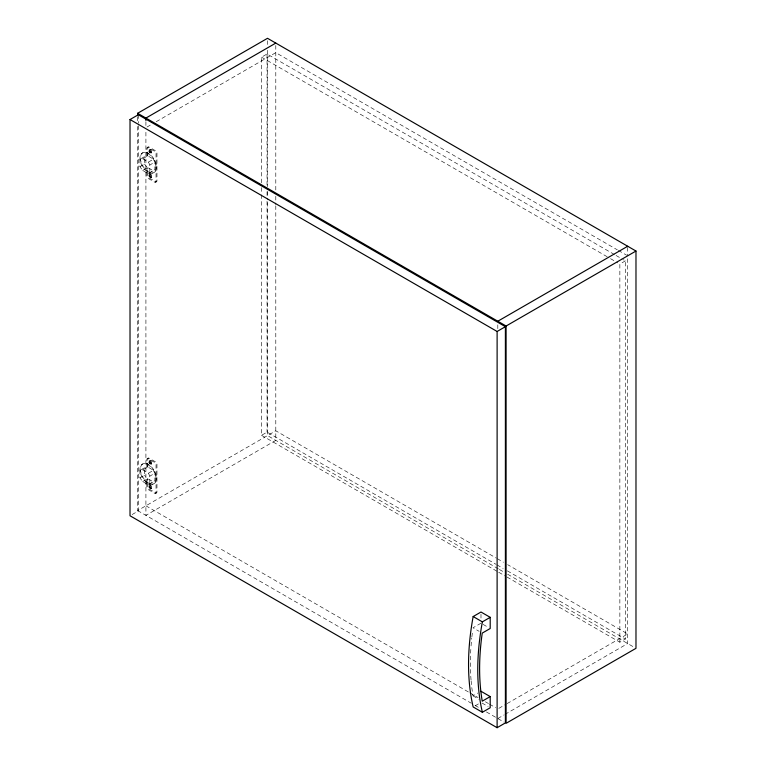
<?xml version="1.0" encoding="UTF-8"?>
<svg xmlns="http://www.w3.org/2000/svg" width="766" height="766" viewBox="0 0 766 766"><rect width="100%" height="100%" fill="white"/><g stroke="black" fill="none" stroke-linecap="round" stroke-linejoin="round"><path stroke-width="0.57" stroke-dasharray="3.83 2.87" d="M148.451 173.786L154.895 169.535L154.895 162.086L153.516 159.156L147.752 155.833L142.687 158.763L139.929 159.29L139.929 166.739L142.687 170.464L148.451 173.786L154.895 169.535M148.451 484.916L154.895 480.665L154.895 473.216L153.516 470.295L147.752 466.963L142.687 469.893L139.929 470.42L139.929 477.869L142.687 481.594L148.451 484.916L154.895 480.665M261.522 182.825L261.522 57.182L267.047 53.993L615.031 254.896M146.948 127.051L151.065 124.676M156.226 121.698L275.798 52.663L617.339 249.85M147.235 147.493L148.164 146.967M149.111 150.739L149.801 150.337M146.833 153.085L147.292 152.76L147.292 156.101L144.535 156.637L139.929 159.29M150.088 152.424L150.778 152.032M151.18 152.913A1.953 1.13 60 0 0 150.758 149.954A1.953 1.13 60 0 0 148.93 150.672A1.953 1.13 60 0 0 151.18 152.913L151.582 152.683M139.929 166.739L144.535 164.077L144.535 156.637M142.687 158.763L148.451 162.086L153.516 159.156M149.83 172.455L149.83 165.006L154.895 162.086M142.687 170.464L147.752 167.534L153.516 170.856M156.044 167.534A11.394 6.578 60 0 0 147.982 153.573L146.584 152.913A11.394 6.578 60 0 0 139.929 158.227A11.394 6.578 60 0 0 146.584 171.239L147.982 172.187A11.394 6.578 60 0 0 156.044 167.534L156.503 167.275A11.394 6.578 60 0 0 148.451 153.305L147.043 152.645A11.394 6.578 60 0 0 140.389 157.959A11.394 6.578 60 0 0 147.043 170.971L148.451 171.929A11.394 6.578 60 0 0 156.503 167.275M149.111 175.203L149.801 174.801M150.088 176.889L150.778 176.496M151.18 177.386A1.953 1.13 60 0 0 150.758 174.418A1.953 1.13 60 0 0 148.93 175.136A1.953 1.13 60 0 0 151.18 177.386L151.582 177.147M155.642 182.26L156.561 181.724M147.235 458.623L148.164 458.097M149.111 461.869L149.801 461.467M146.833 464.215L147.292 463.89L147.292 467.231L144.535 467.767L139.929 470.42M150.088 463.554L150.778 463.162M151.18 464.052A1.953 1.13 60 0 0 150.758 461.084A1.953 1.13 60 0 0 148.93 461.802A1.953 1.13 60 0 0 151.18 464.052L151.582 463.813M139.929 477.869L144.535 475.207L144.535 467.767M142.687 469.893L148.451 473.216L153.516 470.295M149.83 483.585L149.83 476.146L154.895 473.216M142.687 481.594L147.752 478.664L153.516 481.996M146.833 482.542L147.292 478.932L144.535 475.207M156.044 478.664A11.394 6.578 60 0 0 147.982 464.703L146.584 464.043A11.394 6.578 60 0 0 139.929 469.357A11.394 6.578 60 0 0 146.584 482.369L147.982 483.317A11.394 6.578 60 0 0 156.044 478.664L156.503 478.405A11.394 6.578 60 0 0 148.451 464.445L147.043 463.775A11.394 6.578 60 0 0 140.389 469.098A11.394 6.578 60 0 0 147.043 482.101L148.451 483.059A11.394 6.578 60 0 0 156.503 478.405M149.111 486.333L149.801 485.931M150.088 488.019L150.778 487.626M151.18 488.517A1.953 1.13 60 0 0 150.758 485.548A1.953 1.13 60 0 0 148.93 486.266A1.953 1.13 60 0 0 151.18 488.517L151.582 488.287M155.642 493.39L156.561 492.854M261.522 194.794L261.522 435.327L267.047 432.129L495.928 564.274M137.621 126.447L137.621 510.577L275.798 430.798L496.244 558.079M132.097 514.57L138.311 510.979L138.311 124.303M625.382 260.871L619.857 264.059L619.857 642.205L625.382 639.016L625.382 260.871L623.313 259.674M480.991 623.189L473.024 627.794L479.162 631.337M471.119 680.888A235.957 136.233 -60 0 0 473.024 695.873L478.003 692.991M475.121 705.831L479.028 703.571M498.829 708.358L506.048 704.193M507.082 703.6L627.689 633.961L507.628 564.647M497.804 718.527L503.99 714.956M505.014 714.362L627.689 643.536L627.689 257.022M618.373 250.444L626.655 255.222M616.065 255.49L622.279 259.08M261.522 57.182L609.497 258.085M610.54 258.678L617.789 262.872M497.278 558.673L503.492 562.263M496.962 564.877L503.176 568.458M507.322 570.852L625.382 639.016M498.312 568.841L267.506 435.586L267.506 201.046M499.355 569.444L503.492 571.829M507.628 574.222L633.903 647.126M261.522 435.327L497.651 571.656M498.685 572.25L505.933 576.434M506.968 577.037L619.857 642.205M483.04 624.376L488.153 627.325M145.913 505.79L468.821 692.225M469.855 692.818L478.137 697.596M485.385 701.78L488.488 703.571M489.522 704.174L495.736 707.755M473.024 695.873L479.162 699.415M482.015 703.025L488.153 706.578M137.621 510.577L471.281 703.217M475.035 705.381L480.205 708.368M486.42 711.949L504.018 722.118M144.535 164.077L147.292 167.802L147.292 171.144M148.451 162.086L149.83 165.006M148.451 473.216L149.83 476.146M627.689 247.447L627.689 255.825M497.804 324.822L497.804 329.61M480.991 614.255L480.991 618.727M275.798 45.481L275.798 191.471M275.798 196.259L275.798 204.637M275.798 205.834L275.798 440.373L145.913 515.365L145.913 131.235M267.506 40.694L267.506 45.481M267.506 50.269L267.506 186.684M267.506 191.471L267.506 199.849M267.047 53.993L267.047 185.621M267.047 191.605L267.047 196.393M267.047 201.18L267.047 432.129M261.522 187.613L261.522 193.597M147.752 155.833L147.752 147.857A1.953 1.13 60 0 1 149.14 147.062L155.584 150.787A1.953 1.13 60 0 1 156.963 153.181L156.963 180.833A1.953 1.13 60 0 1 155.584 181.628L149.14 177.904A1.953 1.13 60 0 1 147.752 175.51L147.752 167.534M147.752 466.963L147.752 458.987A1.953 1.13 60 0 1 149.14 458.192L155.584 461.917A1.953 1.13 60 0 1 156.963 464.311L156.963 491.963A1.953 1.13 60 0 1 155.584 492.758L149.14 489.043A1.953 1.13 60 0 1 147.752 486.649L147.752 478.664M146.833 156.369L146.833 148.393A1.953 1.13 60 0 1 148.211 147.589L154.665 151.314A1.953 1.13 60 0 1 156.044 153.707L156.044 181.36A1.953 1.13 60 0 1 154.665 182.164L148.211 178.44A1.953 1.13 60 0 1 146.833 176.046L146.833 168.07M146.833 467.499L146.833 459.523A1.953 1.13 60 0 1 148.211 458.719L154.665 462.444A1.953 1.13 60 0 1 156.044 464.838L156.044 492.5A1.953 1.13 60 0 1 154.665 493.294L148.211 489.57A1.953 1.13 60 0 1 146.833 487.176L146.833 479.2M145.913 121.67L145.913 126.447M138.311 114.747L138.311 123.106M137.621 116.882L137.621 121.67M471.052 679.988A235.957 136.233 -60 0 1 470.851 648.907M471.052 645.949A235.957 136.233 -60 0 1 471.76 637.973M471.866 636.967A235.957 136.233 -60 0 1 472.603 630.878M149.159 150.538A1.953 1.13 60 0 0 151.409 152.788A1.953 1.13 60 0 0 150.988 149.82A1.953 1.13 60 0 0 149.159 150.538M149.159 175.002A1.953 1.13 60 0 0 151.409 177.252A1.953 1.13 60 0 0 150.988 174.284A1.953 1.13 60 0 0 149.159 175.002M149.6 150.787A0.977 0.565 60 0 0 150.634 152.07A0.977 0.565 60 0 0 150.634 150.691A0.977 0.565 60 0 0 149.6 150.787M149.6 175.251A0.977 0.565 60 0 0 150.634 176.534A0.977 0.565 60 0 0 150.634 175.155A0.977 0.565 60 0 0 149.6 175.251M148.91 175.644A0.977 0.565 60 0 0 149.945 176.936A0.977 0.565 60 0 0 149.945 175.558A0.977 0.565 60 0 0 148.91 175.644M148.91 151.18A0.977 0.565 60 0 0 149.945 152.472A0.977 0.565 60 0 0 149.945 151.094A0.977 0.565 60 0 0 148.91 151.18M149.159 461.668A1.953 1.13 60 0 0 151.409 463.918A1.953 1.13 60 0 0 150.988 460.95A1.953 1.13 60 0 0 149.159 461.668M149.159 486.132A1.953 1.13 60 0 0 151.409 488.382A1.953 1.13 60 0 0 150.988 485.414A1.953 1.13 60 0 0 149.159 486.132M149.6 461.917A0.977 0.565 60 0 0 150.634 463.2A0.977 0.565 60 0 0 150.634 461.821A0.977 0.565 60 0 0 149.6 461.917M149.6 486.381A0.977 0.565 60 0 0 150.634 487.664A0.977 0.565 60 0 0 150.634 486.286A0.977 0.565 60 0 0 149.6 486.381M148.91 486.774A0.977 0.565 60 0 0 149.945 488.066A0.977 0.565 60 0 0 149.945 486.688A0.977 0.565 60 0 0 148.91 486.774M148.91 462.31A0.977 0.565 60 0 0 149.945 463.602A0.977 0.565 60 0 0 149.945 462.224A0.977 0.565 60 0 0 148.91 462.31"/><path stroke-width="1.15" d="M137.621 113.291L267.506 38.3L635.981 251.037L635.981 648.323L506.096 723.315L506.096 326.019L137.621 113.291L137.621 115.685M130.019 119.534L138.311 114.747L505.397 326.689L505.397 722.913L497.115 727.7L130.019 515.767L130.019 119.534L497.115 331.477L505.397 326.689M275.798 43.087L145.913 118.079L145.913 120.473M497.804 321.232L627.689 246.25M506.096 326.019L635.981 251.037M473.158 616.544L480.991 612.024L490.202 617.339L490.202 628.513L482.235 633.109A235.957 136.233 -60 0 0 482.235 701.187L490.202 696.591L490.202 707.755L482.369 712.275L473.158 706.961A238.561 137.736 -60 0 1 473.158 616.544L482.369 621.868L490.202 617.339M480.991 691.267L490.202 696.591M497.115 331.477L497.115 727.7M482.369 712.275A238.561 137.736 -60 0 1 482.369 621.868"/></g></svg>
